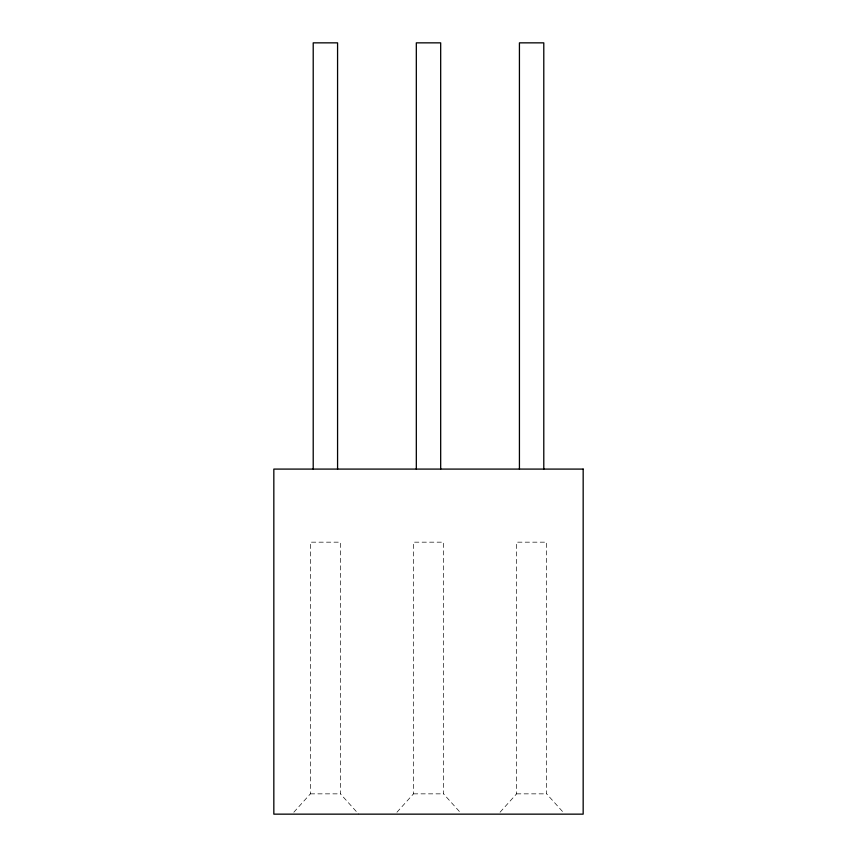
<?xml version="1.0" encoding="UTF-8"?>
<svg xmlns="http://www.w3.org/2000/svg" width="857" height="857" viewBox="0 0 857 857"><rect width="100%" height="100%" fill="white"/><g stroke="black" fill="none" stroke-linecap="round" stroke-linejoin="round"><path stroke-width="0.64" stroke-dasharray="4.29 3.21" d="M293.844 812.222L310.373 793.85L310.373 542.17L340.411 542.17L340.411 793.85L358.676 814.15M396.952 812.222L413.481 793.85L413.481 542.17L443.519 542.17L443.519 793.85L460.048 812.222M500.06 812.222L516.589 793.85L516.589 542.17L546.627 542.17L546.627 793.85L564.024 813.186M310.373 793.85L340.411 793.85M413.481 793.85L443.519 793.85M516.589 793.85L546.627 793.85"/><path stroke-width="1.29" d="M543.788 469.09L543.788 42.85L519.428 42.85L519.428 469.09M440.68 469.09L440.68 42.85L416.32 42.85L416.32 469.09M337.572 469.09L337.572 42.85L313.212 42.85L313.212 469.09M583.167 469.09L273.833 469.09L273.833 814.15L583.167 814.15L583.167 469.09"/></g></svg>
